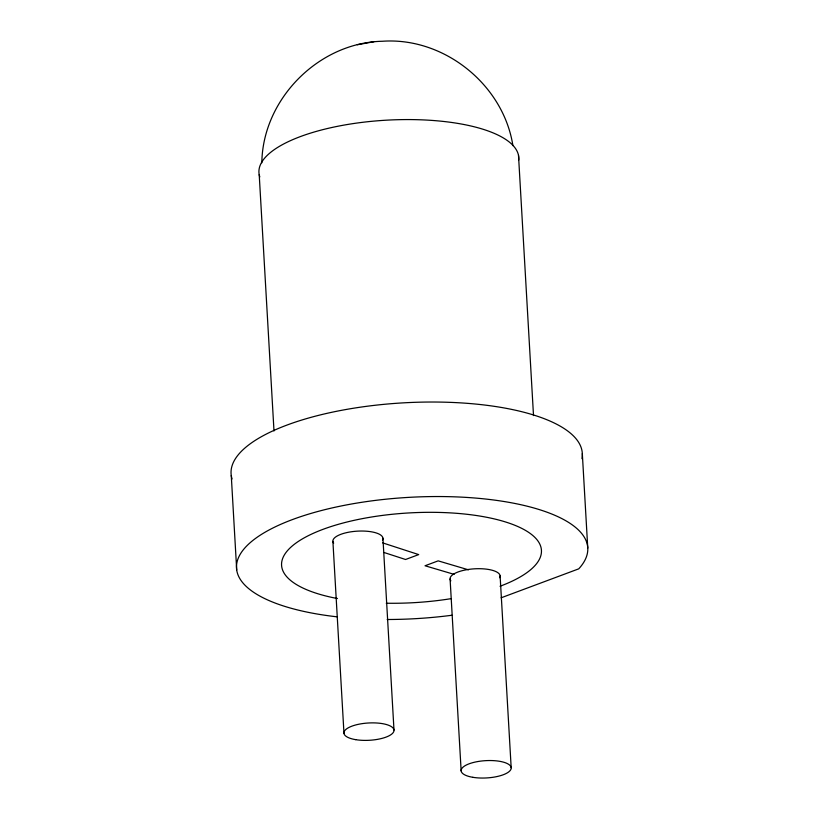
<?xml version="1.0" encoding="UTF-8"?>
<svg xmlns="http://www.w3.org/2000/svg" width="819" height="819" viewBox="0 0 819 819"><rect width="100%" height="100%" fill="white"/><g stroke="black" fill="none" stroke-linecap="round" stroke-linejoin="round"><path stroke-width="1.23" d="M261.824 162.817C262.674 99.089 318.663 42.537 382.412 41.257C444.062 36.916 503.378 84.644 512.899 145.618M501.105 597.809L578.736 568.847A175.911 60.739 -3.3 0 0 474.355 497.972A175.911 60.739 -3.3 0 0 250.45 542.454A175.911 60.739 -3.3 0 0 337.172 616.84M357.299 44.758L365.325 43.305M365.591 43.243L373.914 41.728M468.478 569.829L438.165 560.861L425.041 565.765L454.135 574.365M382.668 542.884L418.704 554.596L405.569 559.5L383.937 552.467M582.319 453.593L587.766 548.106M518.509 155.436L533.507 415.571M500.112 575.87L511.179 767.72M450.092 579.023L461.148 770.874M382.934 538.216L393.99 730.057M332.903 541.369L343.97 733.21M259.213 174.672L273.996 430.978M231.265 475.532L236.711 570.034M451.986 615.243A175.911 60.739 -3.3 0 1 387.172 619.502M232.074 478.972A175.911 60.739 -3.3 0 1 402.989 402.876A175.911 60.739 -3.3 0 1 581.951 458.66M259.838 176.945A130.139 44.932 -3.3 0 1 383.466 120.362A130.139 44.932 -3.3 0 1 518.724 160.074M337.448 598.535A130.139 44.932 -3.3 0 1 310.309 534.705A130.139 44.932 -3.3 0 1 500.061 520.372A130.139 44.932 -3.3 0 1 500.03 586.25M451.443 598.597A130.139 44.932 -3.3 0 1 386.261 603.224M450.849 580.825A25.061 8.651 -3.3 0 1 474.211 568.836A25.061 8.651 -3.3 0 1 499.733 577.743M333.671 543.161A25.061 8.651 -3.3 0 1 357.033 531.173A25.061 8.651 -3.3 0 1 382.545 540.079M472.88 777.313A25.061 8.651 -3.3 0 0 511.179 768.335A25.061 8.651 -3.3 0 0 474.436 762.233A25.061 8.651 -3.3 0 0 472.88 777.313M355.692 739.659A25.061 8.651 -3.3 0 0 393.99 730.681A25.061 8.651 -3.3 0 0 357.258 724.569A25.061 8.651 -3.3 0 0 355.692 739.659"/></g></svg>
